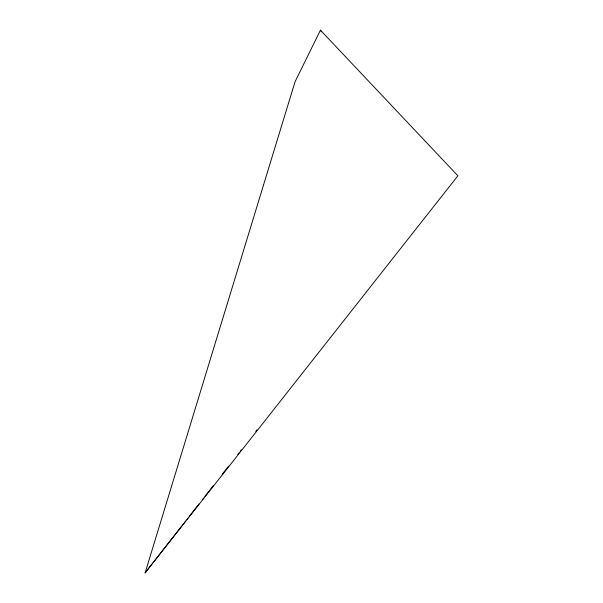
<?xml version="1.0" encoding="UTF-8"?>
<svg xmlns="http://www.w3.org/2000/svg" width="603" height="603" viewBox="0 0 603 603"><rect width="100%" height="100%" fill="white"/><g stroke="black" fill="none" stroke-linecap="round" stroke-linejoin="round"><path stroke-width="0.9" d="M145.119 572.85L295.04 81.789L320.449 30.15L457.881 175.79L145.119 572.85L185.664 521M186.824 519.515L187.985 518.037M189.138 516.552L198.99 503.965M202.465 499.518L203.626 498.033M204.779 496.555L213.47 485.445M222.16 474.335L228.529 466.187M237.801 454.33L238.961 452.853M240.115 451.368L241.275 449.891M255.755 431.371L256.916 429.886M320.449 30.15L321.361 31.786"/></g></svg>
